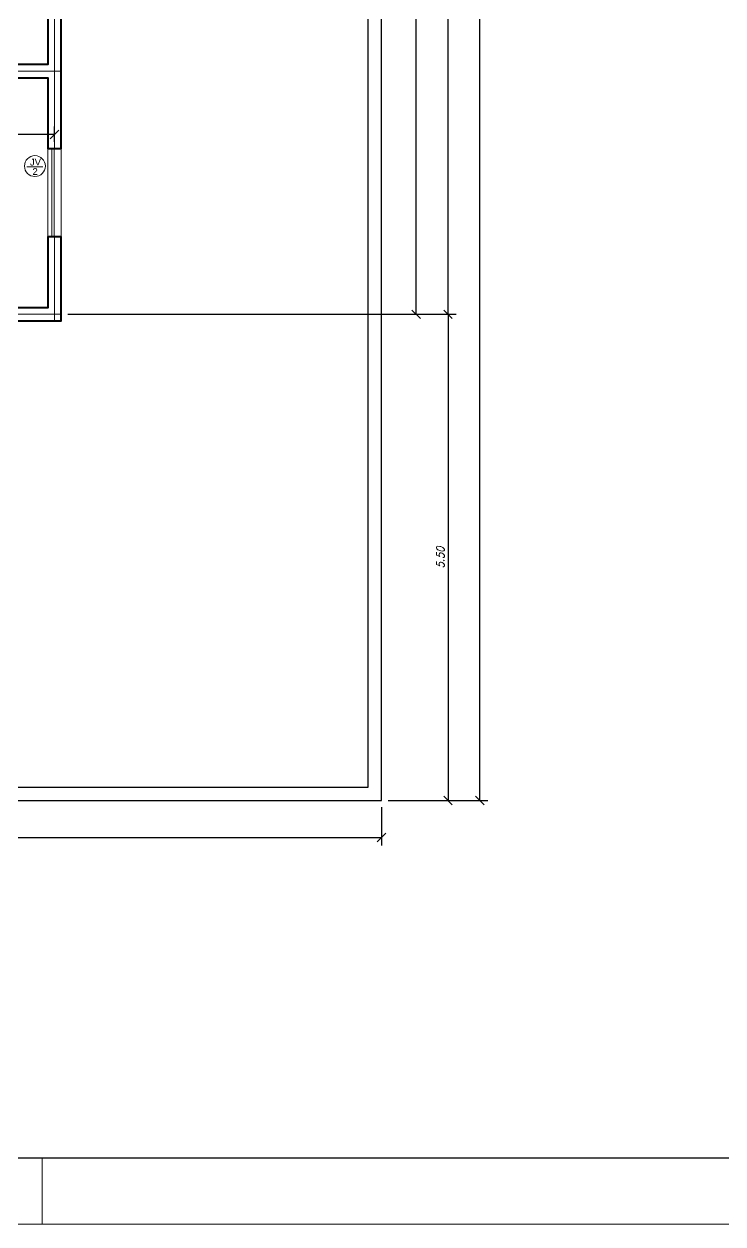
# Model space of a CAD drawing. Header units: millimetres. Extents: x 1865 to 2133, y 1062 to 1142.
# Drawn here: x 1985.89 to 1993.8, y 1061.99 to 1075.56 of the extents above; entities that cross this region are included whole.
import ezdxf

# ---------------------------------------------------------------- set-up
doc = ezdxf.new("R2010")
doc.units = ezdxf.units.MM
doc.header["$PDMODE"] = 35
for name, color, linetype, lineweight in [('Cota', 7, 'Continuous', 9), ('Eixo', 1, 'Continuous', 9), ('ESQ_INTER', 250, 'Continuous', 9), ('Plarga', 7, 'Continuous', 40), ('texto', 7, 'Continuous', 13)]:
    doc.layers.add(name, color=color, linetype=linetype, lineweight=lineweight)
doc.styles.add('arial', font='arial.ttf')
doc.styles.add('romans15', font='romans.shx', dxfattribs={"width": 0.9, "oblique": 15})
doc.dimstyles.new('COTA_50', dxfattribs={"dimscale": 0.5, "dimtxt": 0.181, "dimasz": 0.193, "dimexe": 0.18, "dimexo": 0.15, "dimgap": 0.085, "dimtad": 1, "dimzin": 4, "dimdsep": 46, "dimtxsty": 'romans15', "dimblk1": 'OBLIQUE', "dimblk2": 'OBLIQUE', "dimsah": 1, "dimcen": 0.09, "dimclrd": 256, "dimclre": 256, "dimclrt": 256, "dimadec": 0, "dimazin": 0, "dimtfac": 1, "dimtmove": 2, "dimatfit": 3, "dimldrblk": 'NONE', "dimfxl": 1, "dimtolj": 1, "dimtzin": 1, "dimarcsym": 0})

# ---------------------------------------------------------------- blocks, each defined once
blk = doc.blocks.new('_OBLIQUE')
at = {"color": 0, "linetype": 'ByBlock'}
blk.add_line((-0.5, -0.5), (0.5, 0.5), dxfattribs=at)
blk = doc.blocks.new('*D279')
at = {"layer": 'Cota', "lineweight": -2, "transparency": 16777216}
for p, q in [((1983.131, 1074.099), (1983.131, 1074.404)), ((1986.231, 1074.229), (1986.231, 1074.404)), ((1986.231, 1074.314), (1983.131, 1074.314))]:
    blk.add_line(p, q, dxfattribs=at)
at = {"layer": 'Defpoints', "color": 0, "transparency": 16777216}
for p in [(1983.131, 1074.314), (1986.231, 1074.154), (1983.131, 1074.024)]:
    blk.add_point(p, dxfattribs=at)
at = {"layer": 'Cota', "lineweight": -2, "transparency": 16777216, "xscale": 0.0965, "yscale": 0.0965, "zscale": 0.0965, "rotation": 180}
blk.add_blockref('_OBLIQUE', (1983.131, 1074.314), dxfattribs=at)
at = {"layer": 'Cota', "lineweight": -2, "transparency": 16777216, "xscale": 0.0965, "yscale": 0.0965, "zscale": 0.0965}
blk.add_blockref('_OBLIQUE', (1986.231, 1074.314), dxfattribs=at)
at = {"layer": 'Cota', "transparency": 16777216, "insert": (1984.681, 1074.402), "char_height": 0.0905, "attachment_point": 5, "style": 'romans15'}
blk.add_mtext('\\A1;3.10', dxfattribs=at)
blk = doc.blocks.new('_None')
blk = doc.blocks.new('*D300')
at = {"layer": 'Cota', "lineweight": -2, "transparency": 16777216}
for p, q in [((1986.381, 1080.529), (1990.415, 1080.529)), ((1990.325, 1072.279), (1990.325, 1080.529)), ((1986.381, 1072.279), (1990.415, 1072.279))]:
    blk.add_line(p, q, dxfattribs=at)
at = {"layer": 'Defpoints', "color": 0, "transparency": 16777216}
for p in [(1986.306, 1080.529), (1990.325, 1080.529), (1986.306, 1072.279)]:
    blk.add_point(p, dxfattribs=at)
at = {"layer": 'Cota', "lineweight": -2, "transparency": 16777216, "xscale": 0.0965, "yscale": 0.0965, "zscale": 0.0965}
for p, rotation in [((1990.325, 1080.529), 90), ((1990.325, 1072.279), 270)]:
    blk.add_blockref('_OBLIQUE', p, dxfattribs=dict(at, rotation=rotation))
at = {"layer": 'Cota', "transparency": 16777216, "insert": (1990.238, 1076.404), "char_height": 0.0905, "attachment_point": 5, "rotation": 90, "style": 'romans15'}
blk.add_mtext('\\A1;8.25', dxfattribs=at)
blk = doc.blocks.new('*D301')
at = {"layer": 'Cota', "lineweight": -2, "transparency": 16777216}
for p, q in [((1990.006, 1088.779), (1990.775, 1088.779)), ((1990.685, 1072.279), (1990.685, 1088.779)), ((1986.741, 1072.279), (1990.775, 1072.279))]:
    blk.add_line(p, q, dxfattribs=at)
at = {"layer": 'Defpoints', "color": 0, "transparency": 16777216}
for p in [(1989.931, 1088.779), (1990.685, 1088.779), (1986.666, 1072.279)]:
    blk.add_point(p, dxfattribs=at)
at = {"layer": 'Cota', "lineweight": -2, "transparency": 16777216, "xscale": 0.0965, "yscale": 0.0965, "zscale": 0.0965}
for p, rotation in [((1990.685, 1088.779), 90), ((1990.685, 1072.279), 270)]:
    blk.add_blockref('_OBLIQUE', p, dxfattribs=dict(at, rotation=rotation))
at = {"layer": 'Cota', "transparency": 16777216, "insert": (1990.598, 1080.529), "char_height": 0.0905, "attachment_point": 5, "rotation": 90, "style": 'romans15'}
blk.add_mtext('\\A1;16.50', dxfattribs=at)
blk = doc.blocks.new('*D302')
at = {"layer": 'Cota', "lineweight": -2, "transparency": 16777216}
for p, q in [((1986.741, 1072.279), (1990.775, 1072.279)), ((1990.685, 1072.279), (1990.685, 1066.779)), ((1990.006, 1066.779), (1990.775, 1066.779))]:
    blk.add_line(p, q, dxfattribs=at)
at = {"layer": 'Defpoints', "color": 0, "transparency": 16777216}
for p in [(1986.666, 1072.279), (1989.931, 1066.779), (1990.685, 1066.779)]:
    blk.add_point(p, dxfattribs=at)
at = {"layer": 'Cota', "lineweight": -2, "transparency": 16777216, "xscale": 0.0965, "yscale": 0.0965, "zscale": 0.0965}
for p, rotation in [((1990.685, 1072.279), 90), ((1990.685, 1066.779), 270)]:
    blk.add_blockref('_OBLIQUE', p, dxfattribs=dict(at, rotation=rotation))
at = {"layer": 'Cota', "transparency": 16777216, "insert": (1990.598, 1069.529), "char_height": 0.0905, "attachment_point": 5, "rotation": 90, "style": 'romans15'}
blk.add_mtext('\\A1;5.50', dxfattribs=at)
blk = doc.blocks.new('*D303')
at = {"layer": 'Cota', "lineweight": -2, "transparency": 16777216}
for p, q in [((1990.006, 1091.479), (1991.135, 1091.479)), ((1991.045, 1066.779), (1991.045, 1091.479)), ((1990.006, 1066.779), (1991.135, 1066.779))]:
    blk.add_line(p, q, dxfattribs=at)
at = {"layer": 'Defpoints', "color": 0, "transparency": 16777216}
for p in [(1989.931, 1091.479), (1991.045, 1091.479), (1989.931, 1066.779)]:
    blk.add_point(p, dxfattribs=at)
at = {"layer": 'Cota', "lineweight": -2, "transparency": 16777216, "xscale": 0.0965, "yscale": 0.0965, "zscale": 0.0965}
for p, rotation in [((1991.045, 1091.479), 90), ((1991.045, 1066.779), 270)]:
    blk.add_blockref('_OBLIQUE', p, dxfattribs=dict(at, rotation=rotation))
at = {"layer": 'Cota', "transparency": 16777216, "insert": (1990.958, 1079.129), "char_height": 0.0905, "attachment_point": 5, "rotation": 90, "style": 'romans15'}
blk.add_mtext('\\A1;24.70', dxfattribs=at)
blk = doc.blocks.new('*D594')
at = {"layer": 'Cota', "lineweight": -2, "transparency": 16777216}
for p, q in [((1975.781, 1066.704), (1975.781, 1066.27)), ((1989.931, 1066.704), (1989.931, 1066.27)), ((1975.781, 1066.36), (1989.931, 1066.36))]:
    blk.add_line(p, q, dxfattribs=at)
at = {"layer": 'Defpoints', "color": 0, "transparency": 16777216}
for p in [(1975.781, 1066.779), (1989.931, 1066.779), (1989.931, 1066.36)]:
    blk.add_point(p, dxfattribs=at)
at = {"layer": 'Cota', "lineweight": -2, "transparency": 16777216, "xscale": 0.0965, "yscale": 0.0965, "zscale": 0.0965, "rotation": 180}
blk.add_blockref('_OBLIQUE', (1975.781, 1066.36), dxfattribs=at)
at = {"layer": 'Cota', "lineweight": -2, "transparency": 16777216, "xscale": 0.0965, "yscale": 0.0965, "zscale": 0.0965}
blk.add_blockref('_OBLIQUE', (1989.931, 1066.36), dxfattribs=at)
at = {"layer": 'Cota', "transparency": 16777216, "insert": (1982.856, 1066.448), "char_height": 0.0905, "attachment_point": 5, "style": 'romans15'}
blk.add_mtext('\\A1;14.15', dxfattribs=at)

msp = doc.modelspace()

# ---------------------------------------------------------------- linework, layer by layer
msp.add_line((1958.3419, 1062.7391), (2040.8419, 1062.7391))
at = {"color": 7, "linetype": 'Continuous', "lineweight": 20}
msp.add_line((1956.4669, 1061.9891), (2041.5919, 1061.9891), dxfattribs=at)
for points in [[(1984.5308, 1066.7793), (1989.9308, 1066.7793), (1989.9308, 1091.4793), (1979.0558, 1091.4793)], [(1984.5308, 1066.9293), (1989.7808, 1066.9293), (1989.7808, 1091.3293), (1979.0558, 1091.3293)]]:
    msp.add_lwpolyline(points)
at = {"lineweight": 5}
for points in [[(1986.1558, 1074.1543), (1986.1558, 1073.1543)], [(1986.3058, 1074.1543), (1986.3058, 1073.1543)]]:
    msp.add_lwpolyline(points, dxfattribs=at)
at = {"color": 7, "linetype": 'Continuous', "lineweight": 20}
msp.add_lwpolyline([(1986.0919, 1061.9891), (1986.0919, 1062.7391)], dxfattribs=at)
at = {"layer": 'Cota', "color": 0}
msp.add_lwpolyline([(1985.9195, 1073.9467), (1986.1008, 1073.9467)], dxfattribs=at)
msp.add_circle((1986.0101, 1073.956), 0.1183, dxfattribs=at)
at = {"layer": 'Eixo'}
for points in [[(1986.2308, 1074.1543), (1986.2308, 1075.9043)], [(1983.0058, 1075.0293), (1986.3058, 1075.0293)], [(1986.2308, 1072.2043), (1986.2308, 1073.1543)], [(1983.0558, 1072.2793), (1986.3058, 1072.2793)]]:
    msp.add_lwpolyline(points, dxfattribs=at)
at = {"layer": 'ESQ_INTER'}
for points in [[(1986.2033, 1074.1543), (1986.2033, 1073.1543)], [(1986.2283, 1074.1543), (1986.2283, 1073.1543)]]:
    msp.add_lwpolyline(points, dxfattribs=at)
at = {"layer": 'Plarga'}
for points in [[(1983.0558, 1074.9543), (1983.0558, 1074.9043), (1983.2058, 1074.9043), (1983.2058, 1074.9543), (1986.1558, 1074.9543), (1986.1558, 1074.1543), (1986.3058, 1074.1543), (1986.3058, 1075.9043), (1986.1558, 1075.9043), (1986.1558, 1075.1043), (1983.0058, 1075.1043), (1983.0058, 1074.9543)], [(1984.9308, 1072.3543), (1984.9308, 1072.4043), (1984.5308, 1072.4043), (1984.5308, 1072.3543), (1983.2058, 1072.3543), (1983.2058, 1074.1543), (1983.0558, 1074.1543), (1983.0558, 1074.0543), (1983.0058, 1074.0543), (1983.0058, 1073.9043), (1983.0558, 1073.9043), (1983.0558, 1071.9043), (1982.7058, 1071.9043), (1982.7058, 1071.7543), (1983.2058, 1071.7543), (1983.2058, 1072.2043), (1986.3058, 1072.2043), (1986.3058, 1073.1543), (1986.1558, 1073.1543), (1986.1558, 1072.3543)]]:
    msp.add_lwpolyline(points, close=True, dxfattribs=at)

# ---------------------------------------------------------------- texts
at = {"layer": 'texto', "color": 0, "style": 'arial'}
for s, height, p in [('JV', 0.07601, (1985.9546, 1073.9626)), ('2', 0.076, (1985.9834, 1073.8564))]:
    msp.add_text(s, height=height, dxfattribs=at).set_placement(p)

# ---------------------------------------------------------------- dimensions: what is measured, and where the dimension line sits
at = {"layer": 'Cota'}
for base, p1, p2, angle, picture, middle in [((1991.0454, 1091.4793), (1989.9308, 1066.7793), (1989.9308, 1091.4793), 270, '*D303', (1990.9576, 1079.1293)), ((1990.6854, 1088.7793), (1986.6658, 1072.2793), (1989.9308, 1088.7793), 270, '*D301', (1990.5976, 1080.5293)), ((1990.3254, 1080.5293), (1986.3058, 1072.2793), (1986.3058, 1080.5293), 270, '*D300', (1990.2376, 1076.4043)), ((1990.6854, 1066.7793), (1986.6658, 1072.2793), (1989.9308, 1066.7793), 90, '*D302', (1990.5976, 1069.5293)), ((1989.9308, 1066.3598), (1975.7808, 1066.7793), (1989.9308, 1066.7793), 180, '*D594', (1982.8558, 1066.4476))]:
    dim = msp.add_linear_dim(base=base, p1=p1, p2=p2, angle=angle, dimstyle='COTA_50', dxfattribs=at)
    dim.commit()
    dim.dimension.update_dxf_attribs({"geometry": picture, "text_midpoint": middle})
dim = msp.add_linear_dim(base=(1983.1308, 1074.3142), p1=(1986.2308, 1074.1543), p2=(1983.1308, 1074.0235), dimstyle='COTA_50', dxfattribs=at)
dim.commit()
dim.dimension.update_dxf_attribs({"geometry": '*D279', "text_midpoint": (1984.6808, 1074.402)})

doc.saveas('drawing.dxf')
